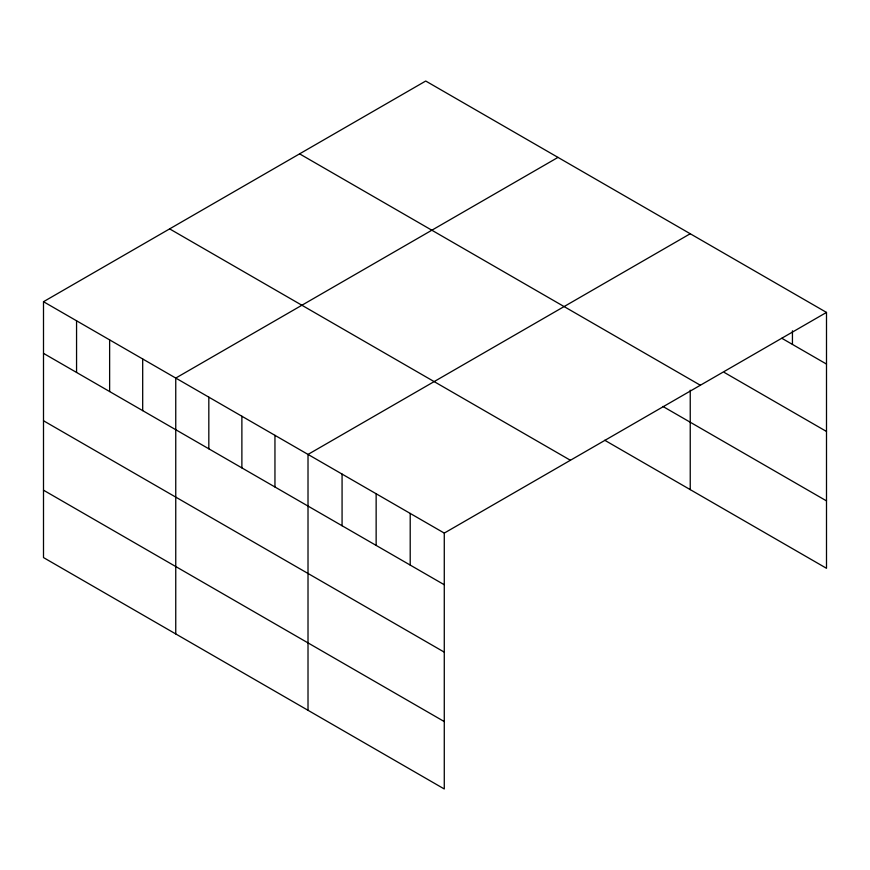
<?xml version="1.0" encoding="UTF-8"?>
<svg xmlns="http://www.w3.org/2000/svg" width="870" height="870" viewBox="0 0 870 870"><rect width="100%" height="100%" fill="white"/><g stroke="black" fill="none" stroke-linecap="round" stroke-linejoin="round"><path stroke-width="1.3" d="M43.5 301.705L444.276 533.092L444.276 788.97L43.5 557.583L43.5 301.705L425.724 81.03L826.5 312.417L826.5 568.295L604.726 440.253M557.985 157.394L175.751 378.069L175.751 633.936M690.236 233.747L308.013 454.423L308.013 710.29M444.276 533.092L826.5 312.417M781.858 338.299L826.5 364.073M724.308 372.458L826.5 431.466M299.595 153.859L700.361 385.247M662.875 406.431L826.5 500.892M169.639 228.886L570.405 460.273M43.5 353.361L444.276 584.749M43.5 420.754L444.276 652.141M43.5 490.191L444.276 721.567M792.439 330.807L792.439 344.4M690.236 390.184L690.236 489.614M410.205 513.43L410.205 565.076M376.144 493.758L376.144 545.403M342.073 474.096L342.073 525.741M274.953 435.337L274.953 486.982M241.882 416.241L241.882 467.897M208.822 397.155L208.822 448.8M142.691 358.973L142.691 410.629M109.631 339.887L109.631 391.533M76.56 320.802L76.56 372.447"/></g></svg>
